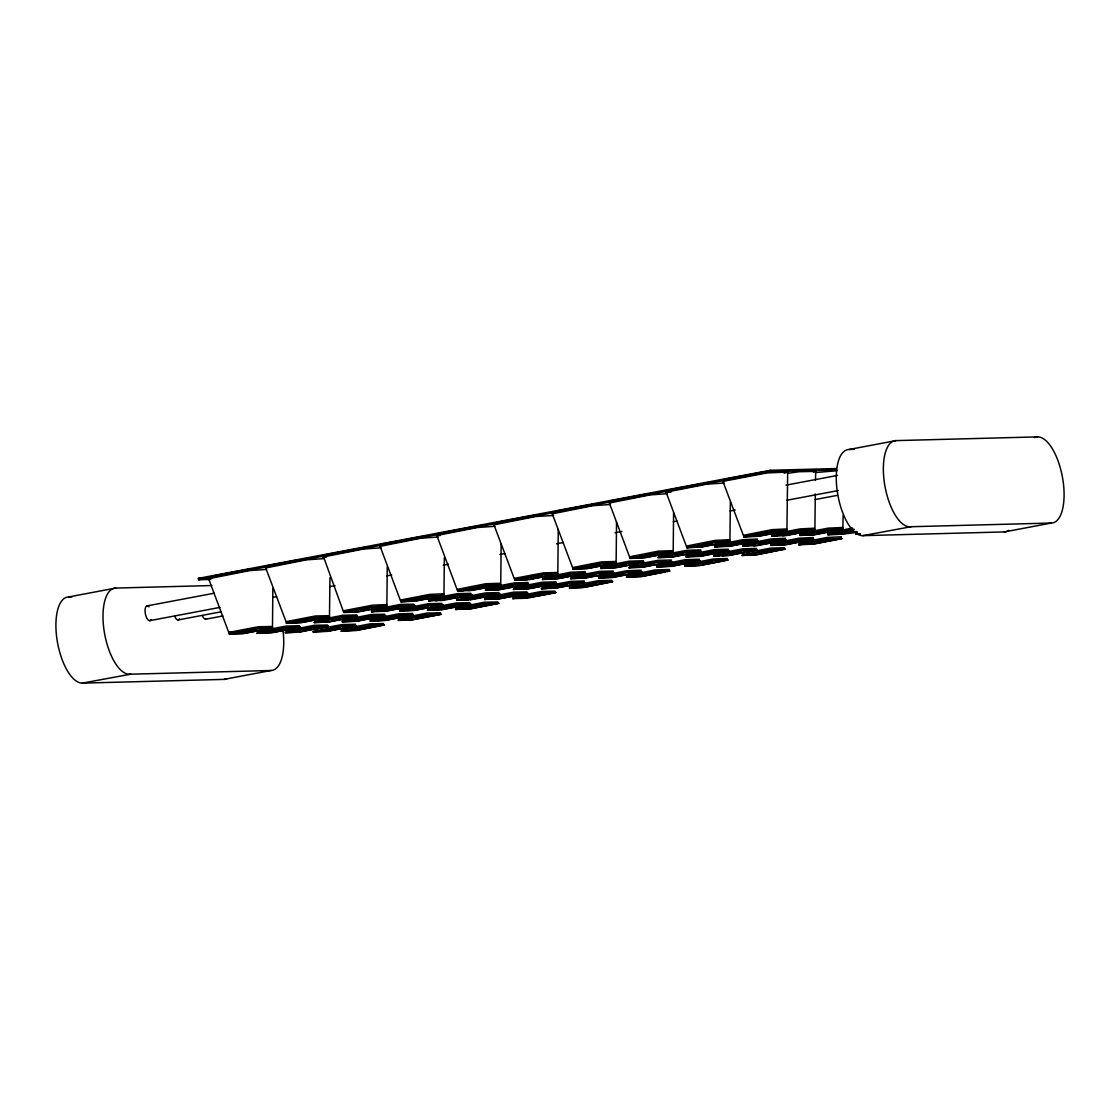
<?xml version="1.0" encoding="UTF-8"?>
<svg xmlns="http://www.w3.org/2000/svg" width="1120" height="1120" viewBox="0 0 1120 1120"><rect width="100%" height="100%" fill="white"/><g stroke="black" fill="none" stroke-linecap="round" stroke-linejoin="round"><path stroke-width="1.5" d="M272.86 588.476L272.482 627.998L243.278 633.626L229.306 633.906L257.824 628.39L272.426 627.732L257.152 628.726L229.418 634.2M327.502 617.568L329.476 617.022L329.952 577.682M387.254 566.86L386.862 606.382L358.246 611.926L343.742 612.57L372.26 606.998L386.862 606.354M444.332 557.774L443.954 595.602L415.338 601.132L400.904 601.804L380.17 546.504M501.144 543.634L500.738 584.864L472.108 590.408L457.674 591.066L436.94 535.78M558.264 529.424L557.816 574.084L529.2 579.614L514.892 580.3L494.032 524.986M616.532 521.836L616.126 563.066L587.496 568.596L573.202 569.282L552.342 513.968M673.596 512.75L673.176 552.034L671.594 552.538M686.868 547.722L715.344 541.926L729.904 541.352L701.96 546.994L686.868 547.722L715.372 542.164L729.904 541.478L730.38 502.026M786.618 472.612L787.892 472.08L766.962 472.92L722.904 481.39L743.946 536.942L758.45 536.298L786.912 530.852L787.668 472.444M814.884 529.76L800.296 530.404L771.82 536.2L786.324 535.57L814.884 530.068L815.29 493.92M815.444 480.256L815.752 471.352L798.994 471.73L788.494 473.214M843.108 515.382L842.842 529.382L813.806 534.912L799.834 535.192L828.352 529.676L842.968 529.06L813.764 534.674M300.244 627.088L271.712 632.814L257.166 633.178L285.684 627.648L300.216 626.976L298.284 627.62M329.476 617.022L314.916 617.596L286.398 623.126L300.944 622.748L329.448 616.924M328.314 626.346L313.754 626.92L285.264 632.674L300.37 631.988L328.342 626.262L298.606 631.988M357.378 616.21L342.818 617.092L314.356 622.58L329.406 621.936L357.378 616.21L342.776 616.868L314.356 622.58M356.216 625.618L328.846 630.924M356.258 625.842L342.356 626.08L313.18 631.974L327.684 631.344L356.3 625.758L341.698 626.416L313.236 631.89M385.434 615.468L356.874 621.278L342.314 621.656L370.846 616.126L385.434 615.468L358.022 620.872M384.314 624.792L369.754 625.674L341.292 631.162L356.342 630.518L384.314 624.792L369.726 625.45L341.292 631.162M386.666 610.876L414.694 605.416L400.078 606.032L371.56 611.562L385.532 611.268L414.722 605.654M413.364 614.782L384.776 620.55L370.23 620.914L398.748 615.398L413.35 614.74L411.782 615.272M471.73 594.678L457.17 595.252L428.652 600.768L443.198 600.404L471.772 594.594L469.756 595.224M470.666 603.946L440.902 609.644M470.694 604.184L441.504 609.798L427.532 610.134L456.75 604.464L470.694 604.184L456.778 604.702L427.532 610.092M500.682 584.92L486.808 585.382L457.66 590.968M499.786 593.936L470.092 599.592M499.828 594.174L485.926 594.412L456.75 600.306L471.254 599.662L499.87 594.09L485.268 594.748L456.806 600.222M498.666 603.26L484.12 603.834L455.588 609.35L470.134 608.986L498.708 603.176L496.23 603.904M528.5 583.954L498.792 589.596M528.542 584.178L514.64 584.416L485.422 590.044L514.668 584.654L528.584 584.094L499.394 589.75L485.436 590.086L498.274 589.666M525.252 593.852L527.758 593.166L499.17 598.934L484.624 599.34L513.842 593.684L527.786 593.39M554.12 583.856L556.612 583.17L528.038 588.938L513.478 589.302L542.696 583.688L556.654 583.394M555.758 592.466L527.226 598.192L512.694 598.598L541.94 593.18L555.842 592.62L543.41 594.986M585.648 573.118L557.662 578.802L542.556 579.53L571.032 573.734L585.69 573.342L571.074 573.972L542.556 579.488M584.234 580.958L570.36 581.434L541.73 586.824M584.472 582.484L555.94 588.21L541.394 588.574L569.912 583.044L584.444 582.372L572.11 584.99M612.542 581.742L584.01 587.468L569.464 587.874L597.982 582.316L612.5 581.63L583.968 587.23M641.564 571.69L612.99 577.178M641.648 571.872L613.032 577.416L598.528 578.06L627.004 572.264L641.648 571.872L627.046 572.488L598.57 577.976M673.162 552.314L658.574 552.664L630.084 558.446L644.588 557.816L673.162 552.314L658.602 552.888L630.084 558.418M626.584 577.276L655.074 571.522L669.662 570.864L667.184 571.592M700.742 549.836L686.882 550.312L658.238 555.688M701.022 551.278L672.448 557.074L657.944 557.69L686.462 552.16L701.036 551.306L686.434 551.922L657.902 557.452L669.368 557.214M699.916 560.63L672.49 565.978M699.902 560.588L671.93 566.314L656.824 567.042L685.342 561.484L699.734 560.784M701.666 555.926L729.092 550.578L700.518 556.346L685.972 556.752L700.476 556.108M756.994 549.808L728.42 555.604L713.874 555.982L742.406 550.452L756.994 549.808L755.426 550.326M785.862 539.812L771.302 540.694L742.742 545.986L771.946 540.358L785.862 539.812L784.672 540.246M785.022 549.15L770.462 549.724L741.986 555.506L757.078 554.778L785.064 549.066L755.314 554.792M813.736 539.154L784.588 544.726M813.764 539.392L799.862 539.63L770.742 545.44L785.204 544.88L813.806 539.308L799.904 539.868L771.036 545.314M841.848 538.37L827.274 539.224L798.742 544.754L813.26 544.138L841.876 538.608L827.232 538.986L798.756 544.782M257.18 633.22L274.078 632.198M286.16 621.642L315.364 615.986L328.72 615.692M286.44 623.35L314.958 617.834L329.56 617.218M343.448 610.778L372.666 605.15L386.568 604.604L385.728 604.954M354.802 612.08L343.7 612.29L372.218 606.774L386.834 606.158L356.538 611.912M342.146 620.2L371.294 614.516L384.636 614.222M342.356 621.88L356.832 621.054M341.012 629.412L370.174 623.826L383.516 623.546M371.602 611.8L400.12 606.27L414.638 605.472M370.272 621.152L398.79 615.622L413.182 614.936M399.728 611.114L428.176 605.528L442.792 604.912L413.588 610.54L399.616 610.82L428.148 605.304L442.75 604.688L440.734 605.276M428.4 599.256L457.618 593.628L470.974 593.348M428.694 601.006L457.212 595.476L471.814 594.832M456.792 600.096L468.594 599.76M455.63 609.588L484.148 604.058L498.75 603.414M484.456 597.842L513.59 592.158L526.946 591.878M484.652 599.536L513.184 594.006L527.702 593.208M514.696 580.216L527.492 579.6M513.52 589.54L542.038 584.01L556.57 583.212M512.442 597.044L541.646 591.43L555.002 591.136M541.506 588.868L547.05 588.504M572.992 569.198L601.51 563.682L616.112 563.024M570.584 578.55L585.116 578.144L613.732 572.572L599.83 573.132L570.57 578.522L599.102 572.992L613.704 572.376L601.3 574.938M569.492 588.07L598.01 582.54L612.612 581.896M600.81 568.232L630.028 562.618L643.972 562.296L615.37 567.868L600.866 568.512M600.852 568.47L629.37 562.954L643.902 562.142M628.964 567.686L657.44 562.212L672.028 561.554L643.426 567.126L628.922 567.77L657.398 561.974L671.44 561.596M726.39 560.378L727.972 559.888L699.398 565.656L684.894 565.978L714.056 560.406L728 560.084L714.098 560.644L684.852 566.062M714.77 546.91L743.232 541.436L757.848 540.82L729.232 546.35L714.672 546.728L743.204 541.198L757.806 540.582L743.75 543.452M713.916 556.22L742.434 550.69L757.036 550.032M743.946 536.9L772.464 531.37L787.024 530.488L772.436 531.146L743.904 536.662L759.612 535.878M742.014 555.31L753.83 554.974M741.972 555.478L770.504 549.948L785.092 549.304M799.946 535.486L812.672 534.814M856.842 531.426C860.72 533.442 817.194 536.102 830.27 533.778L854.126 529.284M827.778 534.702L854.154 529.508M860.132 533.932L855.848 534.002L857.416 533.232M855.834 533.96L857.444 533.47M343.7 612.332L322.994 555.366M272.468 627.97L245.014 633.122M528.15 582.484L514.388 582.904L485.758 588.294M585.242 571.69L570.794 572.208L542.486 577.822M585.592 573.16L583.156 573.804M641.214 570.22L626.766 570.738L598.444 576.352M669.27 569.492L654.822 570.01L626.514 575.61M699.51 559.202L685.062 559.72L656.754 565.334M786.996 530.572L784.546 531.216M756.602 548.422L742.854 548.842L714.21 554.218M785.862 540.12L756.714 545.692L742.742 546.028M257.264 633.36L285.726 627.886L300.328 627.228M512.89 598.696L541.212 593.04L555.73 592.368M626.556 577.08L655.802 571.662L669.704 571.102M686.056 556.906L714.49 551.194L729.008 550.508M771.862 536.116L800.324 530.642L814.856 529.844L813.708 530.194M722.75 479.92L725.102 479.248M282.464 629.706L274.582 630.98L282.506 629.762L278.18 630.434M303.814 620.928L311.696 619.64L303.996 620.592M302.358 628.488L305.62 627.746M302.61 630.014L305.872 629.272M331.898 620.102L339.598 618.968L331.898 620.102L335.272 619.654M358.61 628.782L366.548 627.55L358.806 628.446M387.646 618.73L395.57 617.498L387.688 618.786L388.304 618.254M417.214 608.3L424.97 607.404L417.032 608.636M446.068 598.584L453.95 597.296L446.11 598.64L447.426 597.954M482.86 587.3L474.978 588.588L482.902 587.356L479.612 587.874M445.172 607.796L452.872 606.676L445.172 607.796L448.532 607.348M532.294 577.696L539.994 576.576L532.294 577.696L536.704 577.08M537.992 594.916L534.73 595.658M538.02 595.154L530.152 596.428L537.978 595.084L534.366 595.224M566.692 585.102L558.81 586.376L566.734 585.158L565.306 585.312M593.264 575.022C601.972 574.686 580.972 577.654 591.22 575.344M587.986 576.324L595.868 575.05M595.882 574.868L594.482 575.26M647.458 555.982L655.34 554.708L647.514 556.038L648.116 555.52M587.09 585.55L594.804 584.416L587.09 585.55L591.5 584.934M594.3 582.764L592.83 582.708M646.016 563.556L649.278 562.814M646.254 565.068L650.552 564.158M702.268 563.836L710.15 562.562L702.31 563.892L702.926 563.374M731.29 553.784L739.172 552.51L731.346 553.84L731.948 553.322M760.158 543.788L768.04 542.514L760.2 543.844L762.384 542.99M788.956 532.042L790.3 531.594M789.194 533.568L797.118 532.518L789.18 533.736L791.42 532.938M356.818 614.894L342.538 615.342L314.23 620.956M355.698 624.218L342.104 624.568L313.474 629.944M787.178 470.974L774.62 470.946M412.79 613.424L398.51 613.872L370.202 619.486M500.122 583.282L485.842 583.73L457.534 589.33M815.528 471.548L813.386 472.15M557.2 572.488L543.62 572.852L514.752 578.298M556.038 581.812L541.758 582.26L513.45 587.874M615.51 561.47L601.23 561.932L572.922 567.532M613.13 571.018L599.55 571.382L570.906 576.758M643.37 560.742L629.09 561.19L600.782 566.804M672.602 550.69L658.322 551.138L630.014 556.738M643.79 562.198L642.362 562.59M612.01 580.342L598.43 580.692L569.8 586.082M671.426 560L657.846 560.364L629.216 565.74M728.518 549.22L714.252 549.668L685.93 555.268M727.398 558.53L713.132 558.992L684.81 564.592M784.49 547.75L770.91 548.1L742.28 553.49M427.462 608.468L456.498 602.952L469.854 602.672M456.638 598.416L485.688 592.9L499.03 592.606M686.168 556.85L714.532 551.418L729.12 550.774M271.628 626.486L258.272 626.766L229.068 632.394L231.994 632.394M299.488 625.758L286.132 626.038L256.998 631.722M327.544 625.016L314.202 625.296L285.068 630.98M413.882 604.142L400.526 604.422L371.322 610.078L375.606 610.008M441.938 603.4L428.596 603.68L399.448 609.364M440.608 612.752L427.266 613.046L398.118 618.73M440.86 614.278L426.818 614.656L398.328 620.41L412.258 619.892L441.462 614.278L427.546 614.796L398.286 620.186L410.172 619.906M497.91 601.93L484.568 602.21L455.35 607.866L459.634 607.81M265.692 566.202L268.982 565.404M494.298 522.956L493.738 523.432M275.002 628.992L274.302 629.23L275.226 629.272M361.06 608.244L363.104 607.782M361.298 609.77L364.336 609.126M331.856 619.864L335.93 619.052M475.398 586.6L474.698 586.824L475.622 586.866M388.066 616.742L387.366 616.966L388.29 617.008M474.306 597.506L478.394 596.694M445.13 607.558L448.168 606.914M415.884 617.652L418.936 617.008M647.878 554.008L647.178 554.232L648.102 554.274M618.646 564.06L617.946 564.298L618.87 564.326M559.23 584.388L558.53 584.626L559.454 584.668M675.262 553.406L678.3 552.762M675.5 554.918L679.588 554.106M731.71 551.796L731.01 552.034L731.934 552.062M702.674 561.848L701.988 562.086L702.912 562.114M442.82 594.16L443.66 593.81L429.758 594.37L400.554 600.026L404.838 599.956M729.386 541.548L700.756 546.938M609.686 501.158L612.626 500.472M666.904 490.308L665.588 490.84L686.826 547.484L699.16 547.134M209.916 576.632L208.39 577.36M437.654 533.624L440.146 533.064M553.56 511.686L551.838 512.4M356.538 616.56L327.628 621.936M440.566 614.362L411.67 619.738M700.182 551.628L671.286 557.004M671.16 561.68L642.25 567.056M324.31 555.016L358.498 548.492M270.998 626.654L269.696 626.934M499.114 585.13L500.696 584.64L486.08 585.256L457.618 590.73L463.218 590.716M614.642 561.708L613.34 562.002M332.094 618.212L334.656 617.694M476.336 587.958L474.936 588.35L476.63 588.308M532.49 575.806L535.052 575.302M532.728 577.332L537.348 576.492M503.258 585.858L505.82 585.354M503.496 587.384L508.116 586.558M474.544 595.854L476.112 595.518M567.126 575.834L562.506 576.66M704.9 544.796L708.498 544.11M445.368 605.906L447.93 605.402M625.422 564.816L621.824 565.502M538.09 585.886L533.47 586.712M416.122 616L418.684 615.496M509.236 595.882L504.616 596.708M616.322 573.608L618.884 573.09M761.278 541.646L759.878 542.038L760.802 542.066M616.56 575.12L621.18 574.294M531.454 595.742L530.054 596.134L531.748 596.092M587.286 583.66L589.848 583.142M817.908 532.532L822.528 531.706M587.538 585.172L592.144 584.346M794.318 540.47L795.718 540.078L794.794 540.05M651.154 573.636L646.534 574.462M788.732 542.584L792.33 541.912M759.766 551.068L762.328 550.55M760.018 552.58L763.616 551.908M382.648 543.942L379.568 544.894M668.01 490.042L682.962 487.172M785.526 472.878L784.14 473.172M813.316 530.278L802.494 532.35M382.312 625.422L384.356 625.03M639.786 570.612L633.92 571.746M496.51 522.424L531.146 515.872M441.42 596.05L443.926 595.364L429.31 595.98L400.792 601.51M555.52 572.908L548.436 574.266M498.68 585.228L488.278 587.188M727.692 540.386L718.942 542.038M526.288 582.974L517.552 584.626M840.7 528.122L833.616 529.466M783.846 540.428L773.458 542.402M811.524 538.174L802.774 539.84M610.33 580.762L603.232 582.106M839.342 539.056L841.862 538.566M247.842 629.566L250.74 629.048M248.08 631.092L252.924 630.308M591.486 564.634L594.384 564.116M424.704 598.248L420.784 598.92M705.348 543.116L707.21 542.766M591.724 566.146L596.568 565.362M390.096 607.222L394.016 606.55M390.334 608.734L395.178 607.95M767.816 533.4L763.896 534.072M360.85 617.316L364.77 616.644M361.102 618.828L365.932 618.044M738.584 543.466L735.686 543.984M794.808 532.854L797.076 532.28L793.45 532.588M589.988 574L587.706 574.574L588.63 574.602M331.674 627.368L334.572 626.85M818.37 530.852L820.232 530.502M704.746 553.896L709.576 553.112M331.912 628.88L336.756 628.096M709.87 553.448L705.964 554.12M765.772 542.906L768.04 542.332L764.414 542.64M789.18 540.918L791.042 540.554M675.556 563.948L680.4 563.164M680.694 563.514L675.85 564.298M851.648 531.202L848.75 531.72M822.626 541.254L819.714 541.772M282.94 630.154A43.708 18.158 79.3 0 1 271.026 670.502L223.944 679.392L82.404 683.116A43.708 18.158 79.3 0 1 57.162 640.528A43.708 18.158 79.3 0 1 68.614 596.96L115.696 588.07L211.792 585.536M848.974 449.498L896.056 440.608L1037.596 436.884A43.708 18.158 79.3 0 1 1062.838 479.472A43.708 18.158 79.3 0 1 1051.386 523.04L1004.304 531.93L862.778 535.654A43.708 18.158 79.3 0 1 837.522 493.052A43.708 18.158 79.3 0 1 848.974 449.498L854.21 449.358M210.798 579.432L198.604 579.754L198.38 578.354L770.238 470.288L836.444 468.552M211.89 576.198L245.798 569.786M270.676 565.096L297.808 559.958M383.376 543.788L398.636 540.904M402.024 540.274L417.284 537.39M443.534 532.42L476.126 526.288M555.534 511.266L589.456 504.854M614.32 500.15L648.606 493.696M686.35 486.542L701.624 483.658M726.488 478.954L761.418 472.36M198.604 579.754L770.462 471.688L836.668 469.952M1034.222 437.514L1037.596 436.884M147.238 605.864L214.2 593.208M786.058 485.142L837.578 475.398M149.604 620.69L220.024 607.39M273.252 597.324L276.682 596.68M329.924 586.614L335.076 585.648M386.596 575.904L391.748 574.938M443.268 565.194L448.42 564.228M499.94 554.484L505.092 553.518M556.612 543.788L563.472 542.486M614.992 532.742L621.866 531.454M673.386 521.71L676.816 521.066M730.058 511L735.21 510.034M786.716 500.29L838.236 490.56M178.038 619.948L220.976 611.828M815.15 499.548L837.48 495.334M205.688 619.22L222.852 615.972M249.872 630.686L256.48 629.44M310.268 619.276L315.224 618.338M374.178 607.194L380.786 605.948M420.434 598.514L427.966 597.03M481.432 586.922L489.692 585.368M535.22 576.758L541.828 575.512M593.516 565.74L600.124 564.494M653.912 554.33L658.868 553.392M705.726 544.544L709.03 543.914M766.122 533.12L772.73 531.874M303.898 622.034L327.026 617.666M439.768 596.358L415.898 600.81M486.626 587.51L468.664 590.576M647.542 557.102L670.684 552.72M771.33 533.708L760.214 535.78M772.982 533.4L782.894 531.524M281.036 629.328L285.992 628.39M344.736 617.288L352.996 615.734M392.126 608.328L398.734 607.082M452.522 596.918L457.478 595.98M504.336 587.132L507.64 586.502M564.732 575.722L571.34 574.462M688.38 552.356L696.64 550.788M736.89 543.186L743.498 541.94M800.59 531.146L803.894 530.516M274.666 632.1L297.808 627.718M457.716 597.506L435.666 600.67M459.368 597.184L469.28 595.322M581.504 574.112L559.426 578.27M618.31 567.154L641.452 562.786M742.098 543.76L730.996 545.846M800.842 532.658L782.866 535.724M302.484 629.832L305.788 629.216M315.7 627.34L322.322 626.094M362.88 618.422L369.488 617.176M423.486 606.97L428.442 606.032M475.622 597.128L478.926 596.498M487.186 594.93L495.446 593.376M535.696 585.774L542.304 584.514M591.136 575.288L586.04 576.212M599.396 573.734L602.7 573.104M646.128 564.9L649.432 564.27M659.358 562.408L665.966 561.148M706.524 553.49L714.798 551.922M771.568 541.198L774.872 540.568M818.734 532.28L822.052 531.664M417.116 609.742L428.694 607.558M430.346 607.236L440.258 605.374M552.468 584.164L530.39 588.322M599.648 575.246L581.672 578.312M771.806 542.71L753.844 545.776M852.516 528.01L827.708 533.022M333.704 628.474L340.312 627.228M394.1 617.064L399.056 616.126M458.01 604.996L466.27 603.428M504.266 596.302L511.798 594.832M561.96 585.354L557.466 586.18M570.22 583.786L573.524 583.156M677.348 563.542L685.608 561.974M789.558 542.332L792.862 541.716M387.73 619.836L399.294 617.652M400.946 617.344L410.872 615.468M523.6 594.16L500.332 598.514M570.458 585.298L552.86 588.336M731.374 554.89L754.516 550.522M855.162 531.51L844.046 533.582M365.064 627.116L370.02 626.178M428.764 615.076L437.024 613.522M475.244 606.354L482.762 604.884M536.55 594.72L541.506 593.782M648.76 573.51L655.368 572.264M774.074 549.836L780.682 548.576M820.932 540.974L827.54 539.728M358.708 629.888L381.836 625.52M494.578 604.212L470.694 608.664M541.744 595.294L521.052 598.43M665.532 571.9L643.454 576.072M702.352 564.942L725.48 560.574M826.126 541.562L815.024 543.634M827.778 541.24L837.69 539.378M82.404 683.116L130.76 674.184M862.778 535.654L911.12 526.722M703.318 483.336L708.61 482.454M360.192 548.17L364.42 547.456M302.89 559.006L304.948 558.628M816.55 472.472L837.13 470.722M420.196 596.988L423.234 596.498M652.092 555.282L655.354 554.526L651.728 554.834M595.994 565.88L592.018 566.496M734.09 542.206L737.128 541.716M734.328 543.732L738.29 543.116M308.448 620.214L311.71 619.472L307.034 619.948M252.336 630.826L248.374 631.442M450.702 597.87L453.964 597.128L449.288 597.604M705.376 552.202L707.406 551.852M394.59 608.482L391.552 608.972M822.864 532.112L818.132 532.798M421.666 607.922L424.928 607.166L420.266 607.656M676.2 562.254L678.216 561.904M365.358 618.562L362.306 619.066M735.924 553.07L739.186 552.328L735.56 552.636M562.03 585.396L558.768 586.152L561.386 585.984M621.516 574.7L617.554 575.316M392.28 618.016L395.542 617.274L391.902 617.582M336.168 628.628L332.206 629.23M475.006 604.842L478.044 604.352M706.888 563.122L710.15 562.38L706.524 562.688M478.632 606.27L475.58 606.76M363.244 628.068L366.506 627.312L361.844 627.802M532.154 515.676L536.438 514.99M246.806 569.604L251.09 568.904M647.304 555.576L645.512 555.884M474.824 588.168L473.032 588.476M618.072 565.642L616.28 565.936M303.66 620.522L301.854 620.816M760.004 543.382L758.814 543.592M445.914 598.164L444.108 598.472M274.428 630.574L272.636 630.882M731.136 553.378L729.946 553.574M416.878 608.216L415.086 608.524M702.1 563.43L700.308 563.724M387.492 618.31L385.7 618.618M529.942 595.966L528.15 596.26M358.456 628.362L356.664 628.67M591.514 504.476L595.784 503.818M419.342 537.012L423.626 536.354M646.954 557.2L637.056 558.082M417.452 599.004L413.924 599.536M559.188 576.758L557.382 577.052M617.722 567.252L600.894 568.302M303.31 622.146L289.324 623.126M530.152 586.81L528.346 587.104M730.786 555.002L722.246 555.842M416.528 609.84L406.63 610.722M501.284 596.806L497.756 597.338M643.216 574.546L641.41 574.84M701.764 565.054L691.866 565.936M387.142 619.934L377.244 620.816M358.106 629.986L341.278 631.036M764.302 531.972L766.36 531.664M764.554 533.498L767.522 533.064M708.862 544.544L705.124 545.062M562.912 574.56L564.97 574.252M421.428 598.332L425.166 597.814M563.15 576.086L567.462 575.54M848.134 529.774L850.192 529.452M848.386 531.286L852.124 530.782M507.472 587.132L503.16 587.678M792.694 542.346L788.956 542.864M533.876 584.612L535.934 584.304M534.128 586.138L538.426 585.592M819.112 539.826L821.156 539.504M819.35 541.338L822.332 540.904M478.758 597.128L474.446 597.674M277.802 630L282.422 629.468M505.022 594.608L507.066 594.3M646.94 572.362L648.998 572.04M505.26 596.134L509.012 595.616M647.192 573.874L651.49 573.328M476.238 606.186L479.206 605.752M759.976 534.268L757.596 534.618M730.744 544.32L728.364 544.684M588.658 568.19L616.084 562.828L601.482 563.444L573.006 568.918L587.468 568.372M843.808 532.07L841.428 532.42M672.854 564.368L670.474 564.732M814.772 542.108L812.406 542.472M763.546 471.996L767.732 471.38M588.42 566.664L586.082 567M701.428 554.414L699.65 554.666M843.444 533.68L827.82 534.52M558.222 578.466L542.528 579.292M387.03 609.252L384.692 609.588M814.422 543.732L798.784 544.572M244.776 631.61L242.438 631.946M529.186 588.518L513.492 589.344M357.784 619.346L355.446 619.682M642.25 576.268L626.752 577.122M471.058 607.054L468.72 607.39M328.608 629.398L326.27 629.734M650.762 493.346L654.794 492.786M307.118 558.278L311.15 557.732M701.68 545.244L698.46 545.664M814.688 532.98L812.434 533.302M729.778 546.028L714.756 546.784M529.158 579.39L557.788 573.846L543.172 574.462L514.71 579.936L543.9 574.602L557.816 574.042M785.512 543.046L782.292 543.452M500.29 587.832L498.022 588.14M613.354 575.582L611.086 575.89M584.318 585.62L582.05 585.942M499.73 598.612L484.834 599.382M793.198 531.076L795.914 530.726M651.476 553.322L653.422 553.056M764.176 541.128L766.878 540.778M678.916 554.708L675.654 555.086M622.244 563.374L624.19 563.108M622.496 564.9L625.758 564.522M735.308 551.124L737.254 550.858M649.88 564.76L646.618 565.138M450.086 595.91L452.788 595.574M364.7 609.56L361.13 609.924M307.832 618.268L309.764 618.002M762.944 552.51L759.682 552.888M706.286 561.176L708.218 560.91M421.05 605.962L422.996 605.696M278.6 628.32L280.546 628.054M391.664 616.056L393.596 615.79M306.236 629.706L302.974 630.084M419.3 617.442L416.038 617.82M362.628 626.108L364.574 625.842M479.346 525.77L483.168 525.294M528.92 577.864L526.75 578.144M415.296 600.894L401.002 601.636L429.352 596.218L443.94 595.56M357.966 610.176L354.55 610.568M671.3 566.16L656.796 566.804L686 561.148L699.944 560.826M470.974 597.912L468.818 598.192M386.064 610.96L371.56 611.604M441.798 607.964L438.382 608.37M470.106 608.748L455.602 609.392M412.552 618.058L409.514 618.422M327.656 631.106L313.152 631.75M366.534 547.148L370.048 546.728M671.594 555.408L669.13 555.702M642.558 565.46L640.094 565.754M755.622 553.196L753.158 553.49M243.236 633.388L229.32 633.948L208.684 578.914M480.018 585.774L481.698 585.578M480.256 587.286L482.818 587.062M593.026 573.51L595.28 573.286M590.562 575.932L588 576.142M563.85 583.562L566.09 583.338M564.088 585.088L566.65 584.864M535.136 593.558L536.816 593.362M611.856 577.332L598.556 577.85M327.39 620.424L325.486 620.634M298.354 630.476L296.086 630.714M710.64 482.174L713.818 481.852M784.364 534.03L782.628 534.212M755.342 544.082L753.592 544.264M783.496 544.866L770.728 545.314M726.474 554.078L724.738 554.26M583.17 576.618L581.434 576.8M697.452 564.13L695.702 564.312M553.994 586.67L552.244 586.852M582.302 587.454L569.506 588.112M824.586 469.798L830.536 469.476M539.406 514.598L541.646 514.388M642.152 556.346L640.906 556.458M469.658 588.938L468.412 589.05M440.748 598.934L439.502 599.046M524.79 596.722L523.544 596.834M411.726 608.986L410.48 609.098M298.494 621.278L297.248 621.39M382.326 619.08L381.08 619.192M353.304 629.132L352.058 629.244M790.846 533.456L789.516 533.568M761.81 543.508L760.172 543.62M681.282 552.328L682.92 552.23M681.52 553.84L683.158 553.742M765.31 550.116L766.948 550.018M652.246 562.38L653.898 562.268M765.548 551.642L767.2 551.53M652.484 563.892L654.136 563.794M508.802 584.92L510.44 584.822M447.72 598.304L446.082 598.402M480.088 594.916L481.726 594.804M367.066 607.166L368.396 607.054M480.326 596.428L481.964 596.33M367.318 608.692L368.648 608.566M450.898 604.968L452.55 604.87M337.624 617.26L339.276 617.162M451.15 606.48L452.788 606.382M337.876 618.786L339.514 618.674M421.666 615.062L423.304 614.95M308.602 627.312L310.24 627.214M421.904 616.574L423.556 616.476M308.84 628.838L310.492 628.726M254.912 568.428L256.83 568.274M438.998 609.854L427.602 610.148M325.724 622.16L314.342 622.454M599.312 503.412L600.474 503.342M823.97 529.998L824.894 530.026M710.962 542.248L711.886 542.29M711.2 543.774L712.082 543.746M732.172 553.588L731.304 553.602M724.122 482.972L706.678 484.19L665.812 492.24L671.034 492.17M667.352 493.696L649.908 494.914L609.35 503.034M610.26 504.49L592.816 505.708L552.258 513.828M553.546 515.466L535.598 516.544L493.962 524.832M494.858 526.302L477.414 527.506L436.562 535.556L440.146 535.542M438.088 537.026L420.644 538.23L380.086 546.35M1051.386 523.04L909.86 526.75A43.708 18.158 79.3 0 1 884.604 484.162A43.708 18.158 79.3 0 1 896.056 440.608M746.592 535.15L749.322 535.08M752.038 535.01L754.768 534.94M802.522 533.68L799.596 533.708L828.114 528.15L842.632 527.478M805.238 533.61L807.968 533.54M830.424 532.952L833.154 532.882M835.87 532.812L838.6 532.742M777.42 535.864L771.778 535.976M860.09 533.694L855.806 533.764M380.996 547.82L363.552 549.024L322.7 557.074L326.284 557.06M757.484 539L742.952 539.686L714.644 545.286M813.456 537.53L798.924 538.216L770.616 543.816M692.23 545.874L694.946 545.804M717.36 545.216L720.09 545.146M722.806 545.062L725.536 544.992M776.062 543.662L778.778 543.592M801.402 543.004L804.118 542.934M806.848 542.864L809.564 542.794M742.952 546.07L748.398 545.916M323.694 558.642L306.25 559.86L265.706 567.966M632.73 556.668L635.46 556.598M663.32 555.87L666.036 555.8M687.288 555.24L690.018 555.17M747.348 553.658L750.064 553.588M635.698 558.124L630.056 558.222L609.434 503.188M719.53 555.912L713.888 556.01M266.602 569.436L249.172 570.64L208.614 578.76M634.284 565.922L637.014 565.852M658.112 565.292L660.842 565.222M198.38 578.354L203.602 578.214M639.968 567.294L628.95 567.56M690.494 565.964L684.922 566.09M521.43 578.368L524.146 578.298M550.648 577.598L553.364 577.528M599.816 576.31L602.532 576.24M605.262 576.17L607.978 576.1M576.226 578.452L570.654 578.578M68.614 596.96L72.1 596.876M490.84 588.462L494.914 588.35M576.226 586.222L578.956 586.152M407.554 599.886L410.284 599.816M462.126 598.458L464.842 598.388M402.304 609.308L405.034 609.238M432.936 608.51L435.666 608.44M402.556 610.834L405.272 610.764M289.086 621.614L291.802 621.544M319.662 620.802L322.392 620.732M372.918 619.402L375.634 619.332M403.704 618.604L406.42 618.534M375.886 620.858L370.3 620.984M259.854 631.666L262.584 631.596M290.64 630.854L293.356 630.784M343.882 629.454L346.612 629.384M296.324 632.24L285.278 632.716L313.782 627.144L328.384 626.5M271.026 670.502L129.486 674.226A43.708 18.158 79.3 0 1 104.244 631.624A43.708 18.158 79.3 0 1 115.696 588.07M842.982 529.256L829.08 529.802L799.834 535.234M814.576 528.206L800.044 528.892L771.736 534.492M786.716 528.948L772.184 529.62L743.876 535.22M841.512 536.788L826.994 537.474L798.672 543.074M785.54 538.258L771.022 538.944L742.7 544.544M729.624 539.728L715.092 540.414L686.784 546.014M584.556 582.624L570.64 583.184L541.408 588.616M286.608 623.196L265.174 566.51M385.476 615.706L371.574 616.266L342.328 621.684M669.662 570.864L641.088 576.674L626.542 577.052M770.238 470.288L770.462 471.688M206.458 618.94A7.532 3.122 79.3 0 1 202.356 615.58M151.032 619.654A7.532 3.122 79.3 0 1 145.264 613.354A7.532 3.122 79.3 0 1 148.974 606.816M179.466 618.912A7.532 3.122 79.3 0 1 174.706 616.308M1008.826 530.334A43.708 18.158 79.3 0 1 1004.304 531.93M227.024 678.664A43.708 18.158 79.3 0 1 223.944 679.392M246.946 631.61L254.646 630.49L246.946 631.61M302.862 630.154L310.576 629.02L302.862 630.154M361.34 609.994L369.04 608.874L361.34 609.994M330.778 629.412L338.478 628.292L330.778 629.412M359.954 619.36L367.668 618.24L359.954 619.36M389.2 609.266L396.9 608.146L389.2 609.266M418.432 599.214L426.132 598.08L418.432 599.214M415.926 617.89L423.64 616.77L415.926 617.89M474.348 597.744L482.062 596.624L474.348 597.744M503.062 587.748L510.762 586.628L503.062 587.748M473.228 607.054L480.942 605.934L473.228 607.054M502.264 597.002L509.964 595.882L502.264 597.002M531.118 587.02L538.832 585.886L531.118 587.02M560.154 576.968L567.854 575.834L560.154 576.968M590.59 566.678L598.304 565.558L590.59 566.678M618.45 565.95L626.164 564.816L618.45 565.95M616.126 575.498L623.826 574.364L616.126 575.498M646.506 565.208L654.22 564.088L646.506 565.208M675.542 555.156L683.256 554.036L675.542 555.156M704.452 545.16L712.166 544.04L704.452 545.16M644.182 574.756L651.896 573.636L644.182 574.756M674.422 564.48L682.136 563.346L674.422 564.48M703.598 554.414L711.312 553.294L703.598 554.414M732.312 544.432L740.026 543.298L732.312 544.432M761.544 534.366L769.258 533.246L761.544 534.366M759.57 552.944L767.284 551.824L759.57 552.944M788.284 542.962L795.998 541.828L788.284 542.962M817.474 532.896L825.174 531.776L817.474 532.896M816.354 542.22L824.054 541.1L816.354 542.22M845.376 532.168L853.09 531.048L845.376 532.168"/></g></svg>
